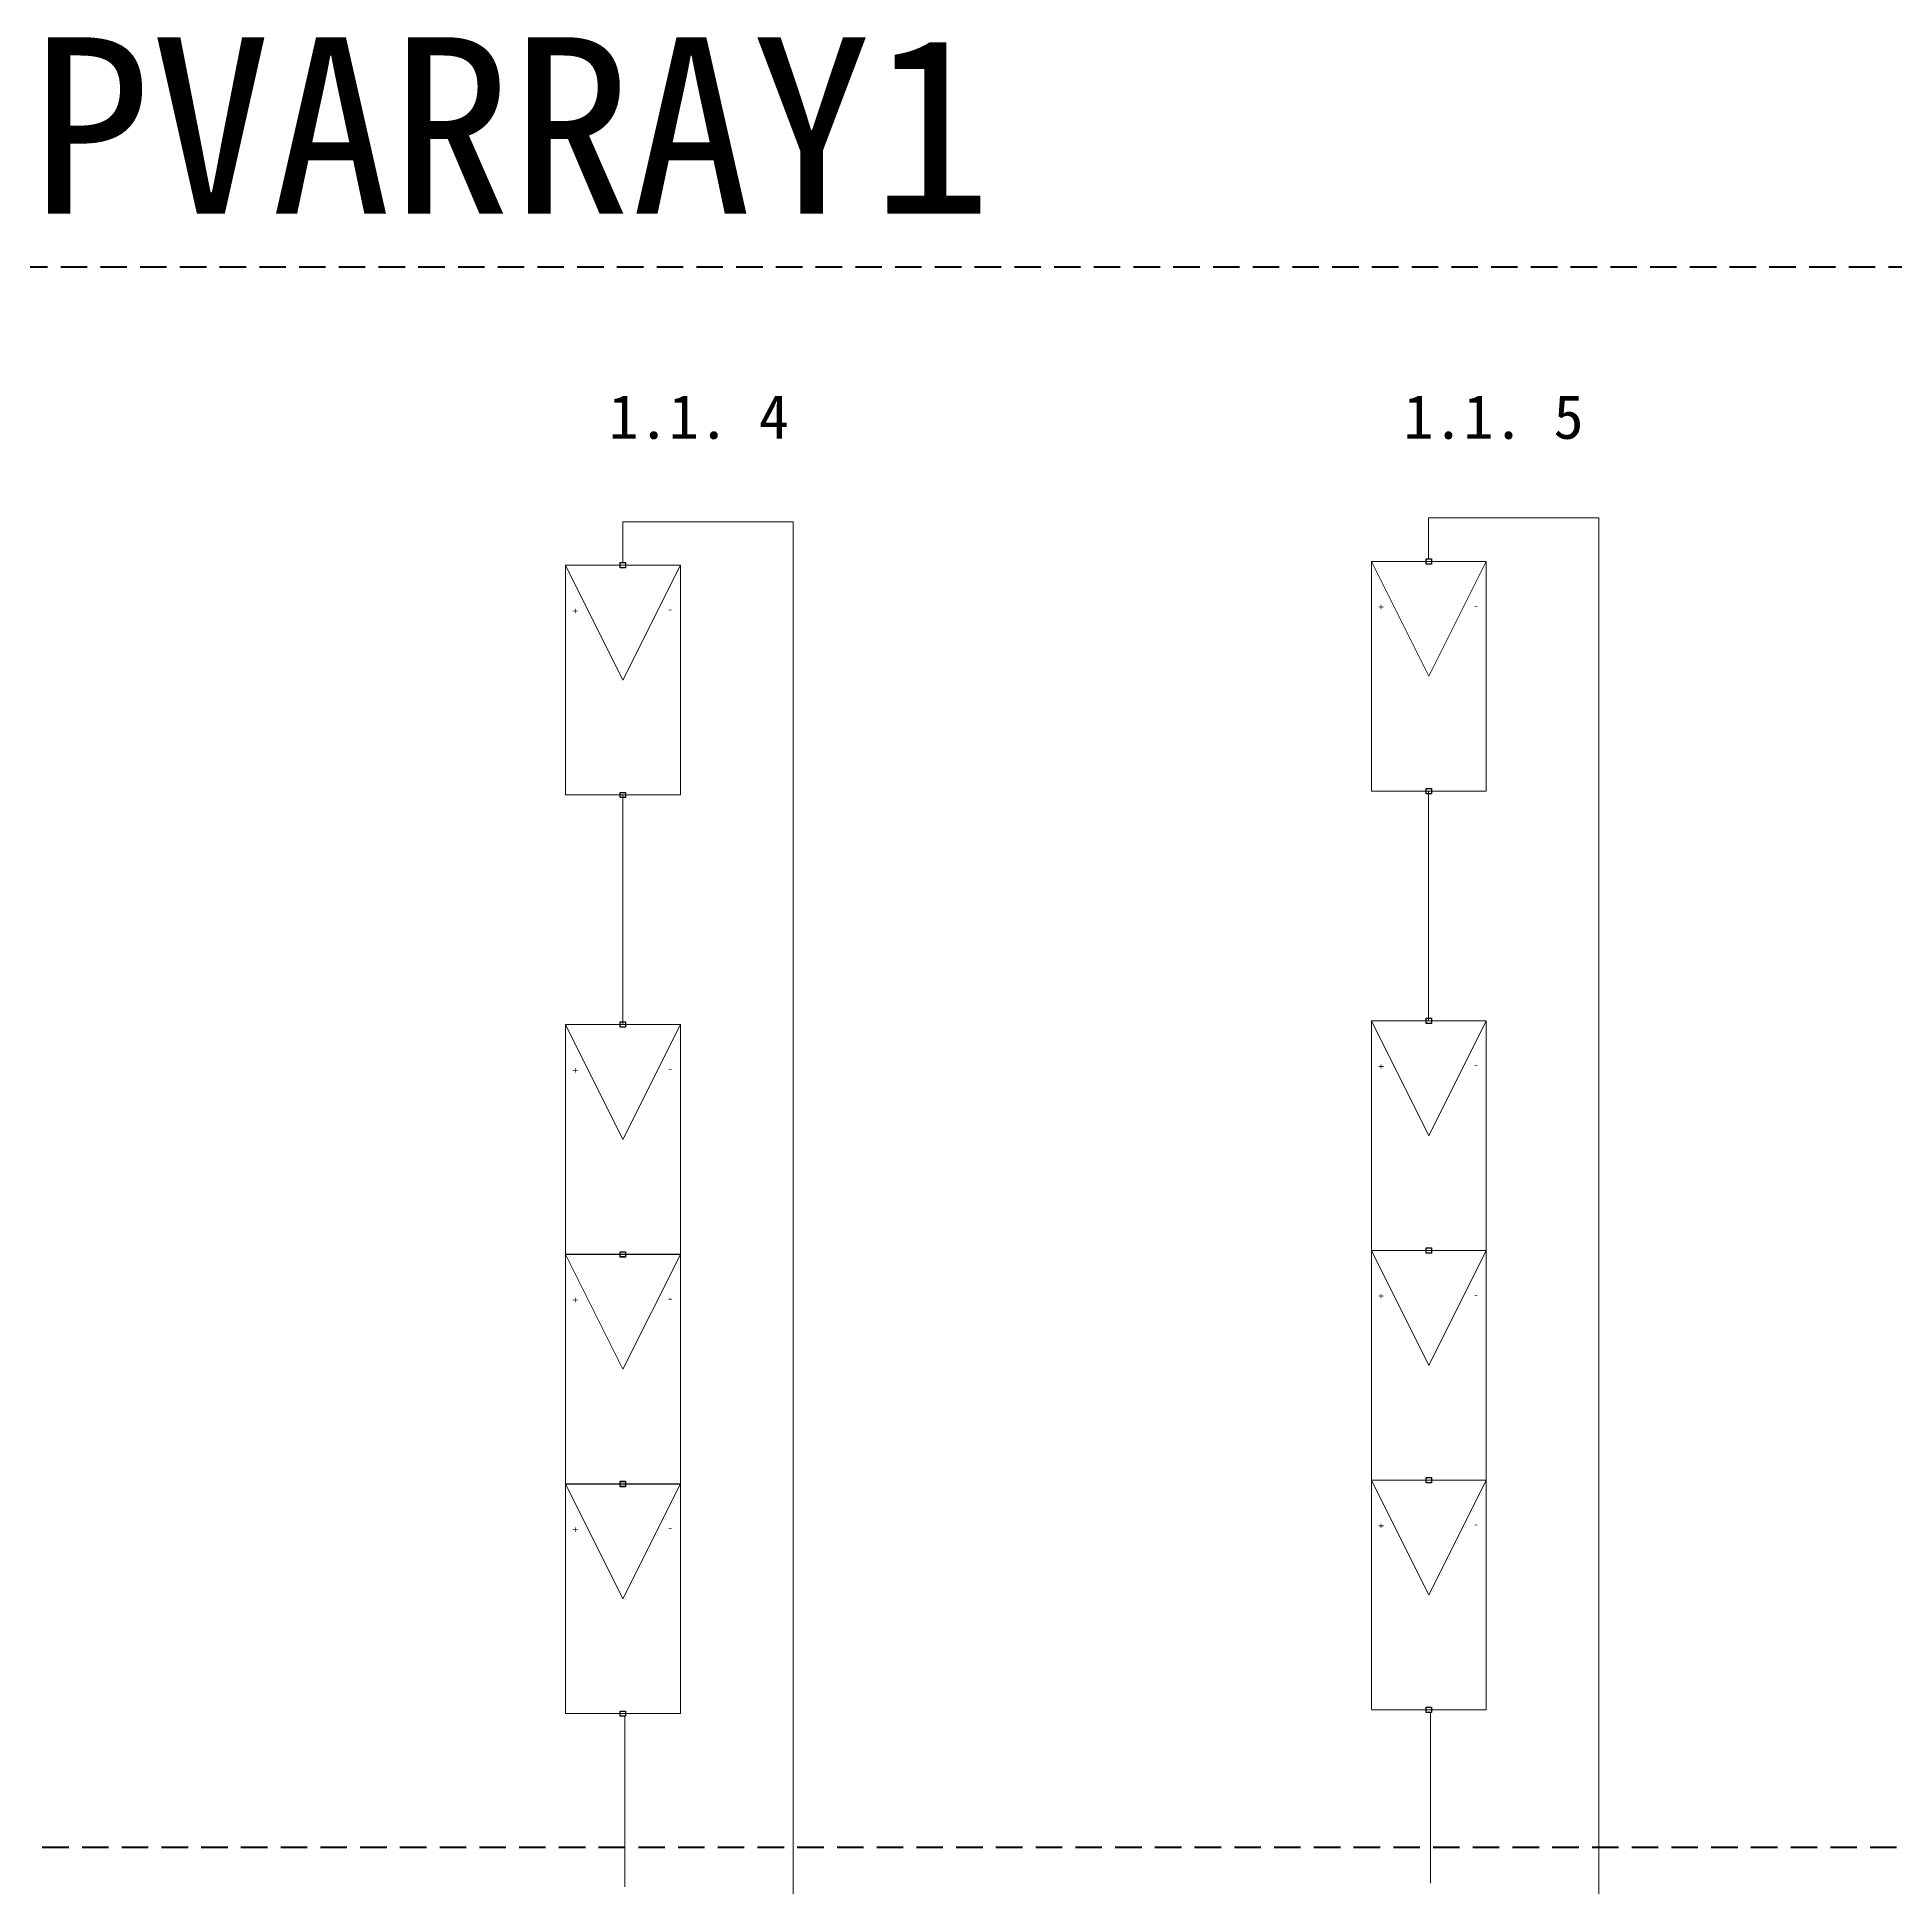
# Model space of a CAD drawing. Header units: millimetres. Extents: x 139 to 1361, y -140 to 1049.
# Drawn here: x 350.2 to 455.4, y 799 to 903.7 of the extents above; entities that cross this region are included whole.
import ezdxf
from ezdxf.enums import TextEntityAlignment as Align

# ---------------------------------------------------------------- set-up
doc = ezdxf.new("R2010")
doc.units = ezdxf.units.MM
doc.header["$LTSCALE"] = 12
doc.linetypes.add('HIDDEN2', pattern=[0.1875, 0.125, -0.0625])
for name, color, linetype in [('LOCBOX', 92, 'HIDDEN2'), ('RED_10AWG', 1, 'Continuous'), ('RED_12AWG', 1, 'Continuous'), ('SYMS', 7, 'Continuous')]:
    doc.layers.add(name, color=color, linetype=linetype)
doc.styles.get("Standard").update_dxf_attribs({"font": ''})
doc.styles.add('WD', font='')
doc.styles.get('Standard').set_extended_font_data('SimHei')
doc.styles.get('WD').set_extended_font_data('SimHei')

# ---------------------------------------------------------------- blocks, each defined once
blk = doc.blocks.new('HT0_01')
for p, q in [((-0.0625, 0.0625), (0.0625, 0.0625)), ((-0.0625, -0.0625), (-0.0625, 0.0625)), ((0.0625, 0.0625), (0.0625, -0.0625)), ((0.0625, -0.0625), (-0.0625, -0.0625))]:
    blk.add_line(p, q)
at = {"style": 'WD', "flags": 1}
for tag, p in [('X4TERM01', (-0.0625, 0)), ('X2TERM01', (0, 0.0625)), ('X1TERM01', (0.0625, 0)), ('X8TERM01', (0, -0.0625))]:
    blk.add_attdef(tag, p, '', height=0.01, dxfattribs=at)
blk = doc.blocks.new('PVM')
at = {"color": 5, "lineweight": 20}
for p, q in [((2, 1), (1, 0.5)), ((1, 0.5), (2, 0))]:
    blk.add_line(p, q, dxfattribs=at)
blk.add_lwpolyline([(0, 1), (2, 1), (2, 0), (0, 0)], close=True, dxfattribs=at)
at = {"layer": 'SYMS', "color": 5, "lineweight": 20, "xscale": 0.3699338068975089, "yscale": 0.3699338068975089, "zscale": 0.3699338068975089}
for p in [(0, 0.5), (2, 0.5)]:
    blk.add_blockref('HT0_01', p, dxfattribs=at)
at = {"color": 5, "lineweight": 20, "char_height": 0.065, "attachment_point": 1}
for s, insert, rotation in [('+', (1.625, 0.883), 180), ('-', (1.57, 0.067), 90)]:
    blk.add_mtext_dynamic_manual_height_columns(s, width=0.09892, gutter_width=0.325, heights=[0], dxfattribs=dict(at, insert=insert, rotation=rotation))

msp = doc.modelspace()

# ---------------------------------------------------------------- linework, layer by layer
at = {"layer": 'LOCBOX', "color": 5, "lineweight": 90}
msp.add_lwpolyline([(218.76, 890.74), (535.27, 890.74), (535.27, 725.19), (218.76, 725.19)], close=True, dxfattribs=at)
at = {"layer": 'LOCBOX', "color": 1, "lineweight": 90}
msp.add_lwpolyline([(242.47, 801.25), (517.8, 801.25), (517.8, 768.54), (242.47, 768.54)], close=True, dxfattribs=at)
at = {"layer": 'RED_10AWG', "lineweight": 13}
for p, q in [((383.35, 860.83), (383.35, 847.82)), ((428.97, 861.05), (428.97, 848.04))]:
    msp.add_line(p, q, dxfattribs=at)
at = {"layer": 'RED_12AWG', "lineweight": 13}
for p, q in [((383.34, 873.99), (383.34, 876.3)), ((383.34, 876.3), (392.98, 876.3)), ((392.98, 876.3), (392.98, 793.14)), ((428.97, 874.2), (428.97, 876.52)), ((428.97, 876.52), (438.6, 876.52)), ((438.6, 876.52), (438.6, 793.36)), ((383.46, 808.66), (383.46, 799)), ((429.08, 808.87), (429.08, 799.22))]:
    msp.add_line(p, q, dxfattribs=at)

# ---------------------------------------------------------------- block references
at = {"layer": 'SYMS', "lineweight": 5, "xscale": 6.503093813421009, "yscale": 6.503093813421009, "zscale": 6.503093813421009, "rotation": 90}
for p in [(432.23, 861.05), (386.6, 860.83), (386.6, 834.82), (432.23, 835.03), (386.6, 821.81), (432.23, 822.03), (386.6, 808.81), (432.23, 809.02)]:
    msp.add_blockref('PVM', p, dxfattribs=at)

# ---------------------------------------------------------------- texts
at = {"char_height": 2.5, "attachment_point": 1}
for s, insert in [('1.1. 4', (382.54, 883.5)), ('1.1. 5', (427.54, 883.5))]:
    msp.add_mtext_dynamic_manual_height_columns(s, width=18.2202, gutter_width=12.5, heights=[0], dxfattribs=dict(at, insert=insert))
at = {"layer": 'LOCBOX', "color": 5, "lineweight": 90}
msp.add_text('PVARRAY1', height=10, dxfattribs=at).set_placement((377.02, 890.74), align=Align.BOTTOM_CENTER)

doc.saveas('drawing.dxf')
